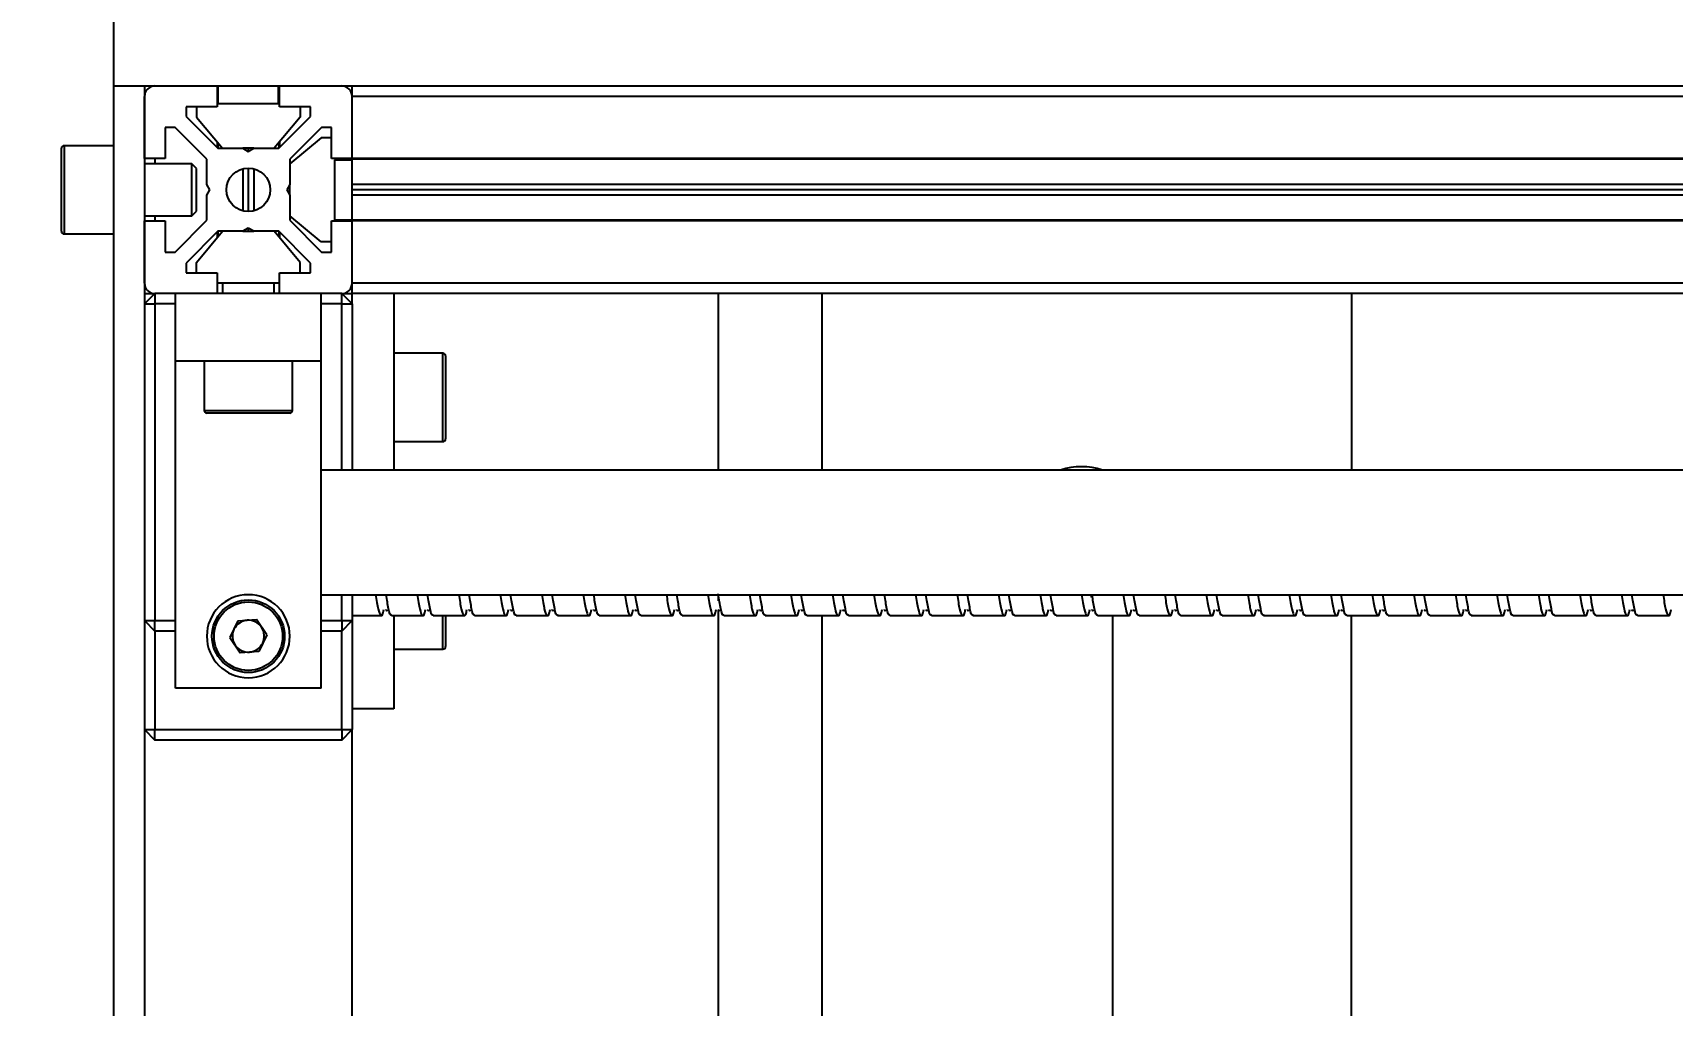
# Model space of a CAD drawing. Header units: millimetres. Extents: x -190 to 12889, y -227 to 3957.
# Drawn here: x 10911.4 to 11069.3, y 645.6 to 739.2 of the extents above; entities that cross this region are included whole.
import ezdxf

# ---------------------------------------------------------------- set-up
doc = ezdxf.new("R2010")
doc.units = ezdxf.units.MM
doc.header["$LTSCALE"] = 0.7
doc.header["$PDMODE"] = 35
doc.header["$PDSIZE"] = -4
doc.layers.get('0').update_dxf_attribs({"color": 255})
doc.layers.add('DIM', color=94, linetype='Continuous', lineweight=25)
doc.styles.add('TCVN-7284', font='tcvn+7284-2003r.ttf')
doc.dimstyles.new('TCVN_ISO-25_RadiusDia', dxfattribs={"dimtxt": 2.5, "dimasz": 2.5, "dimexe": 2, "dimexo": 0, "dimgap": 1, "dimtad": 1, "dimtoh": 1, "dimtxsty": 'TCVN-7284', "dimblk": 'Arrow', "dimcen": 0, "dimclrd": 256, "dimclre": 256, "dimclrt": 256, "dimadec": 0, "dimazin": 0, "dimtfac": 1, "dimtofl": 0, "dimtmove": 1, "dimatfit": 0, "dimldrblk": 'Arrow', "dimfxl": 1, "dimlwd": -1, "dimlwe": -1, "dimarcsym": 0})

# ---------------------------------------------------------------- blocks, each defined once
blk = doc.blocks.new('Arrow')
at = {"layer": 'DIM'}
blk.add_solid([(-1, 0.268), (-1, -0.268), (0, 0)], dxfattribs=at)
blk = doc.blocks.new('*D941')
at = {"layer": 'Defpoints', "color": 0, "ltscale": 0.2, "transparency": 16777216}
for p in [(10924.13, 934.11), (10866.51, 421.27), (10922.63, 421.11)]:
    blk.add_point(p, dxfattribs=at)
at = {"layer": 'DIM', "ltscale": 0.2, "transparency": 16777216}
for p, q in [((10924.13, 934.11), (10860.01, 934.3)), ((10867.98, 924.27), (10866.54, 431.27)), ((10922.63, 421.11), (10858.51, 421.3))]:
    blk.add_line(p, q, dxfattribs=at)
at = {"layer": 'DIM', "ltscale": 0.2, "transparency": 16777216, "xscale": 10.00000000000109, "yscale": 10.00000000000109, "zscale": 10.00000000000109}
for p, rotation in [((10868.01, 934.27), 89.83246895845704), ((10866.51, 421.27), 269.8324689584571)]:
    blk.add_blockref('Arrow', p, dxfattribs=dict(at, rotation=rotation))
at = {"layer": 'DIM', "ltscale": 0.2, "transparency": 16777216, "insert": (10858.26, 677.8), "char_height": 10, "attachment_point": 5, "rotation": 89.8325, "style": 'TCVN-7284'}
blk.add_mtext('513', dxfattribs=at)

msp = doc.modelspace()

# ---------------------------------------------------------------- linework, layer by layer
at = {"color": 7, "linetype": 'Continuous', "lineweight": 25}
for p, q in [((10919.1283, 929.1098), (10919.1283, 734.1098)), ((10919.1283, 734.1098), (11365.1283, 734.1098)), ((10919.1283, 734.1098), (10919.1283, 634.1098)), ((10922.1283, 734.1098), (10922.1283, 634.1098)), ((10922.1283, 727.1098), (10922.1283, 733.1098)), ((10929.1283, 734.1098), (10929.1283, 732.1098)), ((10929.1283, 733.1098), (10929.2283, 733.1098)), ((10929.1889, 734.1098), (10929.1889, 733.1098)), ((10929.2283, 732.4098), (10929.2283, 734.1098)), ((10935.0283, 732.4098), (10935.0283, 734.1098)), ((10935.0283, 733.1098), (10935.1283, 733.1098)), ((10935.0676, 734.1098), (10935.0676, 733.1098)), ((10935.1283, 732.1098), (10935.1283, 734.1098)), ((10942.1283, 733.1098), (10942.1283, 734.1098)), ((11342.1283, 733.1098), (10942.1283, 733.1098)), ((10942.1283, 727.1098), (10942.1283, 733.1098)), ((10926.1283, 732.1098), (10926.1283, 731.1705)), ((10929.1283, 732.1098), (10926.1283, 732.1098)), ((10926.1283, 731.1705), (10929.1889, 728.1098)), ((10927.1283, 732.1098), (10927.1283, 731.1098)), ((10929.2283, 732.4098), (10935.0283, 732.4098)), ((10935.0676, 728.1098), (10938.1283, 731.1705)), ((10938.1283, 732.1098), (10935.1283, 732.1098)), ((10937.1283, 732.1098), (10937.1283, 731.1098)), ((10938.1283, 731.1705), (10938.1283, 732.1098)), ((10925.0676, 730.1098), (10924.1283, 730.1098)), ((10924.1283, 730.1098), (10924.1283, 727.1098)), ((10928.1283, 727.0492), (10925.0676, 730.1098)), ((10927.1283, 731.1098), (10929.6283, 728.1098)), ((10937.1283, 731.1098), (10934.6283, 728.1098)), ((10939.1889, 730.1098), (10936.1283, 727.0492)), ((10940.1283, 730.1098), (10939.1889, 730.1098)), ((10940.1283, 727.1098), (10940.1283, 730.1098)), ((10914.1283, 720.1098), (10914.1283, 728.1098)), ((10919.1283, 728.3598), (10914.3783, 728.3598)), ((10929.1283, 728.7098), (10929.1283, 728.1705)), ((10929.1889, 728.637), (10929.1889, 728.1098)), ((10929.1889, 728.1098), (10931.6086, 728.1098)), ((10932.6479, 728.1098), (10931.6086, 728.1098)), ((10931.6086, 728.1098), (10932.1283, 727.8098)), ((10932.1283, 728.1098), (10932.1283, 727.8098)), ((10932.1283, 727.8098), (10932.6479, 728.1098)), ((10932.6479, 728.1098), (10935.0676, 728.1098)), ((10935.0676, 728.637), (10935.0676, 728.1098)), ((10935.1283, 728.7098), (10935.1283, 728.1705)), ((10939.1283, 729.1098), (10936.1283, 726.6098)), ((10940.1283, 729.1098), (10939.1283, 729.1098)), ((10924.1283, 727.1098), (10922.1283, 727.1098)), ((10926.6833, 726.6098), (10922.1283, 726.6098)), ((10927.1283, 726.1648), (10926.6833, 726.6098)), ((10926.6833, 721.6098), (10926.6833, 726.6098)), ((10928.1283, 724.6294), (10928.1283, 727.0492)), ((10936.1283, 727.0492), (10936.1283, 724.6294)), ((10942.1283, 727.1098), (10940.1283, 727.1098)), ((10940.4283, 727.0098), (10940.4283, 721.2098)), ((10940.4283, 727.0098), (10942.1283, 727.0098)), ((10941.1283, 727.1098), (10941.1283, 727.0098)), ((11342.1283, 727.1098), (10942.1283, 727.1098)), ((10942.1283, 727.0492), (10942.1283, 727.1098)), ((11342.1283, 727.0492), (10942.1283, 727.0492)), ((10942.1283, 724.6294), (10942.1283, 727.0492)), ((10927.1283, 722.0548), (10927.1283, 726.1648)), ((10931.6086, 726.1445), (10931.6086, 722.0751)), ((10932.1283, 726.2098), (10932.1283, 722.0098)), ((10932.6479, 726.1445), (10932.6479, 722.0751)), ((10928.4283, 724.1098), (10928.1283, 724.6294)), ((10928.1283, 723.5902), (10928.4283, 724.1098)), ((10928.1283, 721.1705), (10928.1283, 723.5902)), ((10936.1283, 724.6294), (10935.8283, 724.1098)), ((10935.8283, 724.1098), (10936.1283, 723.5902)), ((10936.1283, 723.5902), (10936.1283, 724.6294)), ((10936.1283, 723.5902), (10936.1283, 721.1705)), ((11342.1283, 724.6294), (10942.1283, 724.6294)), ((10942.1283, 724.1098), (10942.1283, 724.6294)), ((11342.1283, 724.1098), (10942.1283, 724.1098)), ((10942.1283, 723.5902), (10942.1283, 724.1098)), ((11342.1283, 723.5902), (10942.1283, 723.5902)), ((10942.1283, 721.1705), (10942.1283, 723.5902)), ((10926.6833, 721.6098), (10927.1283, 722.0548)), ((10922.1283, 721.6098), (10926.6833, 721.6098)), ((10922.1283, 715.1098), (10922.1283, 721.1098)), ((10922.1283, 721.1098), (10924.1283, 721.1098)), ((10924.1283, 721.1098), (10924.1283, 718.1098)), ((10925.0676, 718.1098), (10928.1283, 721.1705)), ((10929.1889, 720.1098), (10926.1283, 717.0492)), ((10927.1283, 717.1098), (10929.6283, 720.1098)), ((10929.1889, 720.1098), (10929.1889, 719.5826)), ((10931.6086, 720.1098), (10929.1889, 720.1098)), ((10932.1283, 720.4098), (10931.6086, 720.1098)), ((10931.6086, 720.1098), (10932.6479, 720.1098)), ((10932.1283, 720.4098), (10932.1283, 720.1098)), ((10932.6479, 720.1098), (10932.1283, 720.4098)), ((10935.0676, 720.1098), (10932.6479, 720.1098)), ((10937.1283, 717.1098), (10934.6283, 720.1098)), ((10935.0676, 720.1098), (10935.0676, 719.5826)), ((10938.1283, 717.0492), (10935.0676, 720.1098)), ((10939.1283, 719.1098), (10936.1283, 721.6098)), ((10936.1283, 721.1705), (10939.1889, 718.1098)), ((10940.1283, 718.1098), (10940.1283, 721.1098)), ((10940.1283, 721.1098), (10942.1283, 721.1098)), ((10940.4283, 721.2098), (10942.1283, 721.2098)), ((10941.1283, 721.2098), (10941.1283, 721.1098)), ((11342.1283, 721.1705), (10942.1283, 721.1705)), ((10942.1283, 721.1098), (10942.1283, 721.1705)), ((11342.1283, 721.1098), (10942.1283, 721.1098)), ((10942.1283, 715.1098), (10942.1283, 721.1098)), ((10914.3783, 719.8598), (10919.1283, 719.8598)), ((10929.1283, 720.0492), (10929.1283, 719.5098)), ((10935.1283, 720.0492), (10935.1283, 719.5098)), ((10940.1283, 719.1098), (10939.1283, 719.1098)), ((10924.1283, 718.1098), (10925.0676, 718.1098)), ((10926.1283, 717.0492), (10926.1283, 716.1098)), ((10927.1283, 716.1098), (10927.1283, 717.1098)), ((10937.1283, 716.1098), (10937.1283, 717.1098)), ((10938.1283, 716.1098), (10938.1283, 717.0492)), ((10939.1889, 718.1098), (10940.1283, 718.1098)), ((10926.1283, 716.1098), (10929.1283, 716.1098)), ((10929.1283, 716.1098), (10929.1283, 714.1098)), ((10935.1283, 714.1098), (10935.1283, 716.1098)), ((10935.1283, 716.1098), (10938.1283, 716.1098)), ((10922.1283, 714.1098), (10923.1283, 714.1098)), ((10923.1283, 714.1098), (10922.1283, 713.1098)), ((10929.1283, 714.1098), (10923.1283, 714.1098)), ((10923.1283, 714.1098), (10923.1283, 713.1098)), ((10925.1283, 707.6098), (10925.1283, 714.1098)), ((10935.1283, 715.1098), (10929.1283, 715.1098)), ((10935.1283, 714.1098), (10929.1283, 714.1098)), ((10929.6283, 715.1098), (10929.6283, 714.1098)), ((10934.6283, 714.1098), (10934.6283, 715.1098)), ((10941.1283, 714.1098), (10935.1283, 714.1098)), ((10939.1283, 707.6098), (10939.1283, 714.1098)), ((10941.1283, 714.1098), (10942.1283, 714.1098)), ((10941.1283, 713.1098), (10941.1283, 714.1098)), ((10942.1283, 713.1098), (10941.1283, 714.1098)), ((11342.1283, 715.1098), (10942.1283, 715.1098)), ((10942.1283, 714.1098), (10942.1283, 715.1098)), ((10942.1283, 713.1098), (10942.1283, 714.1098)), ((11342.1283, 714.1098), (10942.1283, 714.1098)), ((10946.1283, 714.1098), (10946.1283, 697.1098)), ((10977.3783, 714.1098), (10977.3783, 697.1098)), ((10987.3783, 714.1098), (10987.3783, 697.1098)), ((11038.3783, 714.1098), (11038.3783, 697.1098)), ((10922.1283, 713.1098), (10923.1283, 713.1098)), ((10923.1283, 713.1098), (10923.1283, 682.6098)), ((10925.1283, 713.1098), (10923.1283, 713.1098)), ((10941.1283, 713.1098), (10939.1283, 713.1098)), ((10941.1283, 697.1098), (10941.1283, 713.1098)), ((10941.1283, 713.1098), (10942.1283, 713.1098)), ((10942.1283, 713.1098), (10942.1283, 697.1098)), ((10939.1283, 707.6098), (10925.1283, 707.6098)), ((10925.1283, 676.1098), (10925.1283, 707.6098)), ((10927.8783, 707.6098), (10927.8783, 702.8598)), ((10936.3783, 702.8598), (10936.3783, 707.6098)), ((10939.1283, 676.1098), (10939.1283, 707.6098)), ((10950.8783, 708.3598), (10946.1283, 708.3598)), ((10951.1283, 708.1098), (10951.1283, 702.5824)), ((10932.4867, 702.6098), (10928.1283, 702.6098)), ((10936.1283, 702.6098), (10932.4867, 702.6098)), ((10951.1283, 702.5824), (10951.1283, 700.1098)), ((10946.1283, 699.8598), (10950.8783, 699.8598)), ((11091.7095, 697.1098), (10939.1283, 697.1098)), ((10939.1283, 685.1098), (11091.7095, 685.1098)), ((10941.1283, 682.6098), (10941.1283, 685.1098)), ((10942.1283, 685.1098), (10942.1283, 682.6098)), ((10977.3783, 685.1098), (10977.3783, 684.5292)), ((10922.1283, 682.6098), (10923.1283, 682.6098)), ((10922.1283, 682.6098), (10923.1283, 681.6098)), ((10923.1283, 682.6098), (10925.1283, 682.6098)), ((10923.1283, 681.6098), (10923.1283, 682.6098)), ((10931.1321, 682.5765), (10930.3599, 680.9804)), ((10931.1321, 682.5765), (10932.9004, 682.7059)), ((10933.8966, 681.2392), (10932.9004, 682.7059)), ((10939.1283, 682.6098), (10941.1283, 682.6098)), ((10941.1283, 682.6098), (10942.1283, 682.6098)), ((10941.1283, 681.6098), (10942.1283, 682.6098)), ((10941.1283, 682.6098), (10941.1283, 681.6098)), ((10942.1283, 683.1098), (10944.9239, 683.1098)), ((10942.1283, 682.6098), (10942.1283, 672.1098)), ((10945.9239, 683.1098), (10948.9239, 683.1098)), ((10946.1283, 683.1098), (10946.1283, 674.1098)), ((10949.9239, 683.1098), (10952.9239, 683.1098)), ((10951.1283, 683.1098), (10951.1283, 680.1098)), ((10953.9239, 683.1098), (10956.9239, 683.1098)), ((10957.9239, 683.1098), (10960.9239, 683.1098)), ((10961.9239, 683.1098), (10964.9239, 683.1098)), ((10965.9239, 683.1098), (10968.9239, 683.1098)), ((10969.9239, 683.1098), (10972.9239, 683.1098)), ((10973.9239, 683.1098), (10976.9239, 683.1098)), ((10977.3783, 683.6633), (10977.3783, 630.9605)), ((10977.9239, 683.1098), (10980.9239, 683.1098)), ((10981.9239, 683.1098), (10984.9239, 683.1098)), ((10985.9239, 683.1098), (10988.9239, 683.1098)), ((10987.3783, 683.1098), (10987.3783, 628.9811)), ((10989.9239, 683.1098), (10992.9239, 683.1098)), ((10993.9239, 683.1098), (10996.9239, 683.1098)), ((10997.9239, 683.1098), (11000.9239, 683.1098)), ((11001.9239, 683.1098), (11004.9239, 683.1098)), ((11005.9239, 683.1098), (11008.9239, 683.1098)), ((11009.9239, 683.1098), (11012.9239, 683.1098)), ((11013.9239, 683.1098), (11016.9239, 683.1098)), ((11015.3783, 683.1098), (11015.3783, 629.7497)), ((11017.9239, 683.1098), (11020.9239, 683.1098)), ((11021.9239, 683.1098), (11024.9239, 683.1098)), ((11025.9239, 683.1098), (11028.9239, 683.1098)), ((11029.9239, 683.1098), (11032.9239, 683.1098)), ((11033.9239, 683.1098), (11036.9239, 683.1098)), ((11037.9239, 683.1098), (11040.9239, 683.1098)), ((11038.3783, 563.9308), (11038.3783, 683.1098)), ((11041.9239, 683.1098), (11044.9239, 683.1098)), ((11045.9239, 683.1098), (11048.9239, 683.1098)), ((11049.9239, 683.1098), (11052.9239, 683.1098)), ((11053.9239, 683.1098), (11056.9239, 683.1098)), ((11057.9239, 683.1098), (11060.9239, 683.1098)), ((11061.9239, 683.1098), (11064.9239, 683.1098)), ((11065.9239, 683.1098), (11068.9239, 683.1098)), ((10925.1283, 681.6098), (10923.1283, 681.6098)), ((10923.1283, 681.6098), (10923.1283, 672.1098)), ((10930.3599, 680.9804), (10931.3561, 679.5137)), ((10933.8966, 681.2392), (10933.1245, 679.6431)), ((10941.1283, 681.6098), (10939.1283, 681.6098)), ((10941.1283, 672.1098), (10941.1283, 681.6098)), ((10933.1245, 679.6431), (10931.3561, 679.5137)), ((10946.1283, 679.8598), (10950.8783, 679.8598)), ((10939.1283, 676.1098), (10925.1283, 676.1098)), ((10946.1283, 674.1098), (10942.1283, 674.1098)), ((10922.1283, 672.1098), (10923.1283, 672.1098)), ((10922.1283, 672.1098), (10923.1283, 671.1098)), ((10923.1283, 672.1098), (10941.1283, 672.1098)), ((10923.1283, 671.1098), (10923.1283, 672.1098)), ((10941.1283, 672.1098), (10942.1283, 672.1098)), ((10941.1283, 672.1098), (10941.1283, 671.1098)), ((10941.1283, 671.1098), (10942.1283, 672.1098)), ((10942.1283, 624.1098), (10942.1283, 672.1098)), ((10941.1283, 671.1098), (10923.1283, 671.1098))]:
    msp.add_line(p, q, dxfattribs=at)
at = {"color": 8, "linetype": 'Continuous', "lineweight": 25}
for p, q in [((10914.3783, 728.3598), (10914.3783, 719.8598)), ((10923.1283, 727.1098), (10923.1283, 726.6098)), ((10923.1283, 721.6098), (10923.1283, 721.1098)), ((10950.8783, 702.487), (10950.8783, 708.3598)), ((10927.8783, 702.8598), (10932.5091, 702.8598)), ((10932.5091, 702.8598), (10936.3783, 702.8598)), ((10950.8783, 699.8598), (10950.8783, 702.487)), ((11013.2773, 684.8974), (11013.4288, 684.9219)), ((10950.8783, 682.487), (10950.8783, 683.1098)), ((10950.8783, 679.8598), (10950.8783, 682.487))]:
    msp.add_line(p, q, dxfattribs=at)
at = {"color": 7, "linetype": 'Continuous', "lineweight": 25}
for centre, radius in [((10932.1283, 724.1098), 2.1), ((10932.1283, 681.1098), 3.5), ((10932.1283, 681.1098), 3.3)]:
    msp.add_circle(centre, radius, dxfattribs=at)
for centre, radius, start, end in [((10923.1283, 733.1098), 1, 90, 180), ((10941.1283, 733.1098), 1, 0, 90), ((10914.3783, 728.1098), 0.25, 90, 180), ((10914.3783, 720.1098), 0.25, 180, 270), ((10923.1283, 715.1098), 1, 180, 270), ((10941.1283, 715.1098), 1, 270, 360), ((10950.8783, 708.1098), 0.25, 0, 90), ((10928.1283, 702.8598), 0.25, 180, 270), ((10936.1283, 702.8598), 0.25, 270, 0), ((10950.8783, 700.1098), 0.25, 270, 0), ((11012.3783, 690.9308), 6.5, 71.918736, 108.081264), ((10932.1283, 681.1098), 4, 0, 180), ((10932.1283, 681.1098), 1.5355, 94.184135, 154.184135), ((10932.1283, 681.1098), 1.5355, 34.184135, 94.184135), ((10932.1283, 681.1098), 4, 180, 0), ((10932.1283, 681.1098), 1.5355, 154.184135, 214.184135), ((10932.1283, 681.1098), 1.5355, 334.184135, 34.184135), ((10932.1283, 681.1098), 1.5355, 214.184135, 274.184135), ((10932.1283, 681.1098), 1.5355, 274.184135, 334.184135), ((10950.8783, 680.1098), 0.25, 270, 0)]:
    msp.add_arc(centre, radius, start, end, dxfattribs=at)
for points, knots in [([(10944.3935, 685.1098), (10944.4767, 684.6024), (10944.6467, 683.5665), (10944.867, 683.0252), (10945.063, 683.0718), (10945.1688, 683.5802), (10945.1891, 683.6773)], [0, 0, 0, 0, 0.29661288, 0.60559293, 0.92468483, 1, 1, 1, 1]), ([(10945.9239, 683.1866), (10945.906, 683.163), (10945.8043, 683.0288), (10945.6476, 683.6179), (10945.477, 684.6193), (10945.3935, 685.1098)], [0, 0, 0, 0, 0.09810158, 0.55825988, 1, 1, 1, 1]), ([(10948.3935, 685.1098), (10948.4767, 684.6024), (10948.6467, 683.5665), (10948.867, 683.0252), (10949.063, 683.0718), (10949.1688, 683.5802), (10949.1891, 683.6773)], [0, 0, 0, 0, 0.29661288, 0.60559293, 0.92468483, 1, 1, 1, 1]), ([(10949.9239, 683.1866), (10949.906, 683.163), (10949.8043, 683.0288), (10949.6476, 683.6179), (10949.477, 684.6193), (10949.3935, 685.1098)], [0, 0, 0, 0, 0.09810158, 0.55825988, 1, 1, 1, 1]), ([(10952.3935, 685.1098), (10952.4767, 684.6024), (10952.6467, 683.5665), (10952.867, 683.0252), (10953.063, 683.0718), (10953.1688, 683.5802), (10953.1891, 683.6773)], [0, 0, 0, 0, 0.296612882, 0.60559293, 0.924684828, 1, 1, 1, 1]), ([(10953.9239, 683.1866), (10953.906, 683.163), (10953.8043, 683.0288), (10953.6476, 683.6179), (10953.477, 684.6193), (10953.3935, 685.1098)], [0, 0, 0, 0, 0.09810158, 0.55825988, 1, 1, 1, 1]), ([(10956.3935, 685.1098), (10956.4767, 684.6024), (10956.6467, 683.5665), (10956.867, 683.0252), (10957.063, 683.0718), (10957.1688, 683.5802), (10957.1891, 683.6773)], [0, 0, 0, 0, 0.29661288, 0.60559293, 0.92468483, 1, 1, 1, 1]), ([(10957.9239, 683.1866), (10957.906, 683.163), (10957.8043, 683.0288), (10957.6476, 683.6179), (10957.477, 684.6193), (10957.3935, 685.1098)], [0, 0, 0, 0, 0.09810158, 0.55825988, 1, 1, 1, 1]), ([(10960.3935, 685.1098), (10960.4767, 684.6024), (10960.6467, 683.5665), (10960.867, 683.0252), (10961.063, 683.0718), (10961.1688, 683.5802), (10961.1891, 683.6773)], [0, 0, 0, 0, 0.296612882, 0.60559293, 0.924684828, 1, 1, 1, 1]), ([(10961.9239, 683.1866), (10961.906, 683.163), (10961.8043, 683.0288), (10961.6476, 683.6179), (10961.477, 684.6193), (10961.3935, 685.1098)], [0, 0, 0, 0, 0.09810158, 0.55825988, 1, 1, 1, 1]), ([(10964.3935, 685.1098), (10964.4767, 684.6024), (10964.6467, 683.5665), (10964.867, 683.0252), (10965.063, 683.0718), (10965.1688, 683.5802), (10965.1891, 683.6773)], [0, 0, 0, 0, 0.29661288, 0.60559293, 0.92468483, 1, 1, 1, 1]), ([(10965.9239, 683.1866), (10965.906, 683.163), (10965.8043, 683.0288), (10965.6476, 683.6179), (10965.477, 684.6193), (10965.3935, 685.1098)], [0, 0, 0, 0, 0.09810158, 0.55825988, 1, 1, 1, 1]), ([(10968.3935, 685.1098), (10968.4767, 684.6024), (10968.6467, 683.5665), (10968.867, 683.0252), (10969.063, 683.0718), (10969.1688, 683.5802), (10969.1891, 683.6773)], [0, 0, 0, 0, 0.29661288, 0.60559293, 0.92468483, 1, 1, 1, 1]), ([(10969.9239, 683.1866), (10969.906, 683.163), (10969.8043, 683.0288), (10969.6476, 683.6179), (10969.477, 684.6193), (10969.3935, 685.1098)], [0, 0, 0, 0, 0.09810158, 0.55825988, 1, 1, 1, 1]), ([(10972.3935, 685.1098), (10972.4767, 684.6024), (10972.6467, 683.5665), (10972.867, 683.0252), (10973.063, 683.0718), (10973.1688, 683.5802), (10973.1891, 683.6773)], [0, 0, 0, 0, 0.29661288, 0.60559293, 0.92468483, 1, 1, 1, 1]), ([(10973.9239, 683.1866), (10973.906, 683.163), (10973.8043, 683.0288), (10973.6476, 683.6179), (10973.477, 684.6193), (10973.3935, 685.1098)], [0, 0, 0, 0, 0.09810158, 0.55825988, 1, 1, 1, 1]), ([(10976.3935, 685.1098), (10976.4767, 684.6024), (10976.6467, 683.5665), (10976.867, 683.0252), (10977.063, 683.0718), (10977.1688, 683.5802), (10977.1891, 683.6773)], [0, 0, 0, 0, 0.29661288, 0.60559293, 0.92468483, 1, 1, 1, 1]), ([(10977.9239, 683.1866), (10977.906, 683.163), (10977.8043, 683.0286), (10977.643, 683.6382), (10977.4671, 684.6725), (10977.3783, 685.1947)], [0, 0, 0, 0, 0.09546794, 0.54327283, 1, 1, 1, 1]), ([(10980.3935, 685.1098), (10980.4767, 684.6024), (10980.6467, 683.5665), (10980.867, 683.0252), (10981.063, 683.0718), (10981.1688, 683.5802), (10981.1891, 683.6773)], [0, 0, 0, 0, 0.29661288, 0.60559293, 0.92468483, 1, 1, 1, 1]), ([(10981.9239, 683.1866), (10981.906, 683.163), (10981.8043, 683.0288), (10981.6476, 683.6179), (10981.477, 684.6193), (10981.3935, 685.1098)], [0, 0, 0, 0, 0.09810158, 0.55825988, 1, 1, 1, 1]), ([(10984.3935, 685.1098), (10984.4767, 684.6024), (10984.6467, 683.5665), (10984.867, 683.0252), (10985.063, 683.0718), (10985.1688, 683.5802), (10985.1891, 683.6773)], [0, 0, 0, 0, 0.29661288, 0.60559293, 0.92468483, 1, 1, 1, 1]), ([(10985.9239, 683.1866), (10985.906, 683.163), (10985.8043, 683.0288), (10985.6476, 683.6179), (10985.477, 684.6193), (10985.3935, 685.1098)], [0, 0, 0, 0, 0.09810158, 0.55825988, 1, 1, 1, 1]), ([(10988.3935, 685.1098), (10988.4767, 684.6024), (10988.6467, 683.5665), (10988.867, 683.0252), (10989.063, 683.0718), (10989.1688, 683.5802), (10989.1891, 683.6773)], [0, 0, 0, 0, 0.29661288, 0.60559293, 0.92468483, 1, 1, 1, 1]), ([(10989.9239, 683.1866), (10989.906, 683.163), (10989.8043, 683.0288), (10989.6476, 683.6179), (10989.477, 684.6193), (10989.3935, 685.1098)], [0, 0, 0, 0, 0.098101577, 0.558259885, 1, 1, 1, 1]), ([(10992.3935, 685.1098), (10992.4767, 684.6024), (10992.6467, 683.5665), (10992.867, 683.0252), (10993.063, 683.0718), (10993.1688, 683.5802), (10993.1891, 683.6773)], [0, 0, 0, 0, 0.29661288, 0.60559293, 0.92468483, 1, 1, 1, 1]), ([(10993.9239, 683.1866), (10993.906, 683.163), (10993.8043, 683.0288), (10993.6476, 683.6179), (10993.477, 684.6193), (10993.3935, 685.1098)], [0, 0, 0, 0, 0.09810158, 0.55825988, 1, 1, 1, 1]), ([(10996.3935, 685.1098), (10996.4767, 684.6024), (10996.6467, 683.5665), (10996.867, 683.0252), (10997.063, 683.0718), (10997.1688, 683.5802), (10997.1891, 683.6773)], [0, 0, 0, 0, 0.29661288, 0.60559293, 0.92468483, 1, 1, 1, 1]), ([(10997.9239, 683.1866), (10997.906, 683.163), (10997.8043, 683.0288), (10997.6476, 683.6179), (10997.477, 684.6193), (10997.3935, 685.1098)], [0, 0, 0, 0, 0.09810158, 0.55825988, 1, 1, 1, 1]), ([(11000.3935, 685.1098), (11000.4767, 684.6024), (11000.6467, 683.5665), (11000.867, 683.0252), (11001.063, 683.0718), (11001.1688, 683.5802), (11001.1891, 683.6773)], [0, 0, 0, 0, 0.29661288, 0.60559293, 0.92468483, 1, 1, 1, 1]), ([(11001.9239, 683.1866), (11001.906, 683.163), (11001.8043, 683.0288), (11001.6476, 683.6179), (11001.477, 684.6193), (11001.3935, 685.1098)], [0, 0, 0, 0, 0.098101577, 0.558259885, 1, 1, 1, 1]), ([(11004.3935, 685.1098), (11004.4767, 684.6024), (11004.6467, 683.5665), (11004.867, 683.0252), (11005.063, 683.0718), (11005.1688, 683.5802), (11005.1891, 683.6773)], [0, 0, 0, 0, 0.29661288, 0.60559293, 0.92468483, 1, 1, 1, 1]), ([(11005.9239, 683.1866), (11005.906, 683.163), (11005.8043, 683.0288), (11005.6476, 683.6179), (11005.477, 684.6193), (11005.3935, 685.1098)], [0, 0, 0, 0, 0.098101577, 0.558259885, 1, 1, 1, 1]), ([(11008.3935, 685.1098), (11008.4767, 684.6024), (11008.6467, 683.5665), (11008.867, 683.0252), (11009.063, 683.0718), (11009.1688, 683.5802), (11009.1891, 683.6773)], [0, 0, 0, 0, 0.29661288, 0.60559293, 0.92468483, 1, 1, 1, 1]), ([(11009.9239, 683.1866), (11009.906, 683.163), (11009.8043, 683.0288), (11009.6476, 683.6179), (11009.477, 684.6193), (11009.3935, 685.1098)], [0, 0, 0, 0, 0.09810158, 0.55825988, 1, 1, 1, 1]), ([(11012.3935, 685.1098), (11012.4767, 684.6024), (11012.6467, 683.5665), (11012.867, 683.0252), (11013.063, 683.0718), (11013.1688, 683.5802), (11013.1891, 683.6773)], [0, 0, 0, 0, 0.29661288, 0.60559293, 0.92468483, 1, 1, 1, 1]), ([(11013.9239, 683.1866), (11013.906, 683.163), (11013.8043, 683.0288), (11013.6476, 683.6179), (11013.477, 684.6193), (11013.3935, 685.1098)], [0, 0, 0, 0, 0.09810158, 0.55825988, 1, 1, 1, 1]), ([(11016.3935, 685.1098), (11016.4767, 684.6024), (11016.6467, 683.5665), (11016.867, 683.0252), (11017.063, 683.0718), (11017.1688, 683.5802), (11017.1891, 683.6773)], [0, 0, 0, 0, 0.29661288, 0.60559293, 0.92468483, 1, 1, 1, 1]), ([(11017.9239, 683.1866), (11017.906, 683.163), (11017.8043, 683.0288), (11017.6476, 683.6179), (11017.477, 684.6193), (11017.3935, 685.1098)], [0, 0, 0, 0, 0.09810158, 0.55825988, 1, 1, 1, 1]), ([(11020.3935, 685.1098), (11020.4767, 684.6024), (11020.6467, 683.5665), (11020.867, 683.0252), (11021.063, 683.0718), (11021.1688, 683.5802), (11021.1891, 683.6773)], [0, 0, 0, 0, 0.29661288, 0.60559293, 0.92468483, 1, 1, 1, 1]), ([(11021.9239, 683.1866), (11021.906, 683.163), (11021.8043, 683.0288), (11021.6476, 683.6179), (11021.477, 684.6193), (11021.3935, 685.1098)], [0, 0, 0, 0, 0.09810158, 0.55825988, 1, 1, 1, 1]), ([(11024.3935, 685.1098), (11024.4767, 684.6024), (11024.6467, 683.5665), (11024.867, 683.0252), (11025.063, 683.0718), (11025.1688, 683.5802), (11025.1891, 683.6773)], [0, 0, 0, 0, 0.29661288, 0.60559293, 0.92468483, 1, 1, 1, 1]), ([(11025.9239, 683.1866), (11025.906, 683.163), (11025.8043, 683.0288), (11025.6476, 683.6179), (11025.477, 684.6193), (11025.3935, 685.1098)], [0, 0, 0, 0, 0.09810158, 0.55825988, 1, 1, 1, 1]), ([(11028.3935, 685.1098), (11028.4767, 684.6024), (11028.6467, 683.5665), (11028.867, 683.0252), (11029.063, 683.0718), (11029.1688, 683.5802), (11029.1891, 683.6773)], [0, 0, 0, 0, 0.29661288, 0.60559293, 0.92468483, 1, 1, 1, 1]), ([(11029.9239, 683.1866), (11029.906, 683.163), (11029.8043, 683.0288), (11029.6476, 683.6179), (11029.477, 684.6193), (11029.3935, 685.1098)], [0, 0, 0, 0, 0.09810158, 0.55825988, 1, 1, 1, 1]), ([(11032.3935, 685.1098), (11032.4767, 684.6024), (11032.6467, 683.5665), (11032.867, 683.0252), (11033.063, 683.0718), (11033.1688, 683.5802), (11033.1891, 683.6773)], [0, 0, 0, 0, 0.29661288, 0.60559293, 0.92468483, 1, 1, 1, 1]), ([(11033.9239, 683.1866), (11033.906, 683.163), (11033.8043, 683.0288), (11033.6476, 683.6179), (11033.477, 684.6193), (11033.3935, 685.1098)], [0, 0, 0, 0, 0.098101577, 0.558259885, 1, 1, 1, 1]), ([(11036.3935, 685.1098), (11036.4767, 684.6024), (11036.6467, 683.5665), (11036.867, 683.0252), (11037.063, 683.0718), (11037.1688, 683.5802), (11037.1891, 683.6773)], [0, 0, 0, 0, 0.29661288, 0.60559293, 0.92468483, 1, 1, 1, 1]), ([(11037.9239, 683.1866), (11037.906, 683.163), (11037.8043, 683.0288), (11037.6476, 683.6179), (11037.477, 684.6193), (11037.3935, 685.1098)], [0, 0, 0, 0, 0.09810158, 0.55825988, 1, 1, 1, 1]), ([(11040.3935, 685.1098), (11040.4767, 684.6024), (11040.6467, 683.5665), (11040.867, 683.0252), (11041.063, 683.0718), (11041.1688, 683.5802), (11041.1891, 683.6773)], [0, 0, 0, 0, 0.29661288, 0.60559293, 0.92468483, 1, 1, 1, 1]), ([(11041.9239, 683.1866), (11041.906, 683.163), (11041.8043, 683.0288), (11041.6476, 683.6179), (11041.477, 684.6193), (11041.3935, 685.1098)], [0, 0, 0, 0, 0.09810158, 0.55825988, 1, 1, 1, 1]), ([(11044.3935, 685.1098), (11044.4767, 684.6024), (11044.6467, 683.5665), (11044.867, 683.0252), (11045.063, 683.0718), (11045.1688, 683.5802), (11045.1891, 683.6773)], [0, 0, 0, 0, 0.29661288, 0.60559293, 0.92468483, 1, 1, 1, 1]), ([(11045.9239, 683.1866), (11045.906, 683.163), (11045.8043, 683.0288), (11045.6476, 683.6179), (11045.477, 684.6193), (11045.3935, 685.1098)], [0, 0, 0, 0, 0.09810158, 0.55825988, 1, 1, 1, 1]), ([(11048.3935, 685.1098), (11048.4767, 684.6024), (11048.6467, 683.5665), (11048.867, 683.0252), (11049.063, 683.0718), (11049.1688, 683.5802), (11049.1891, 683.6773)], [0, 0, 0, 0, 0.29661288, 0.60559293, 0.92468483, 1, 1, 1, 1]), ([(11049.9239, 683.1866), (11049.906, 683.163), (11049.8043, 683.0288), (11049.6476, 683.6179), (11049.477, 684.6193), (11049.3935, 685.1098)], [0, 0, 0, 0, 0.098101577, 0.558259885, 1, 1, 1, 1]), ([(11052.3935, 685.1098), (11052.4767, 684.6024), (11052.6467, 683.5665), (11052.867, 683.0252), (11053.063, 683.0718), (11053.1688, 683.5802), (11053.1891, 683.6773)], [0, 0, 0, 0, 0.29661288, 0.60559293, 0.92468483, 1, 1, 1, 1]), ([(11053.9239, 683.1866), (11053.906, 683.163), (11053.8043, 683.0288), (11053.6476, 683.6179), (11053.477, 684.6193), (11053.3935, 685.1098)], [0, 0, 0, 0, 0.098101577, 0.558259885, 1, 1, 1, 1]), ([(11056.3935, 685.1098), (11056.4767, 684.6024), (11056.6467, 683.5665), (11056.867, 683.0252), (11057.063, 683.0718), (11057.1688, 683.5802), (11057.1891, 683.6773)], [0, 0, 0, 0, 0.29661288, 0.60559293, 0.92468483, 1, 1, 1, 1]), ([(11057.9239, 683.1866), (11057.906, 683.163), (11057.8043, 683.0288), (11057.6476, 683.6179), (11057.477, 684.6193), (11057.3935, 685.1098)], [0, 0, 0, 0, 0.09810158, 0.55825988, 1, 1, 1, 1]), ([(11060.3935, 685.1098), (11060.4767, 684.6024), (11060.6467, 683.5665), (11060.867, 683.0252), (11061.063, 683.0718), (11061.1688, 683.5802), (11061.1891, 683.6773)], [0, 0, 0, 0, 0.29661288, 0.60559293, 0.92468483, 1, 1, 1, 1]), ([(11061.9239, 683.1866), (11061.906, 683.163), (11061.8043, 683.0288), (11061.6476, 683.6179), (11061.477, 684.6193), (11061.3935, 685.1098)], [0, 0, 0, 0, 0.09810158, 0.55825988, 1, 1, 1, 1]), ([(11064.3935, 685.1098), (11064.4767, 684.6024), (11064.6467, 683.5665), (11064.867, 683.0252), (11065.063, 683.0718), (11065.1688, 683.5802), (11065.1891, 683.6773)], [0, 0, 0, 0, 0.29661288, 0.60559293, 0.92468483, 1, 1, 1, 1]), ([(11065.9239, 683.1866), (11065.906, 683.163), (11065.8043, 683.0288), (11065.6476, 683.6179), (11065.477, 684.6193), (11065.3935, 685.1098)], [0, 0, 0, 0, 0.09810158, 0.55825988, 1, 1, 1, 1]), ([(11068.3935, 685.1098), (11068.4767, 684.6024), (11068.6467, 683.5665), (11068.867, 683.0252), (11069.063, 683.0718), (11069.1688, 683.5802), (11069.1891, 683.6773)], [0, 0, 0, 0, 0.29661288, 0.60559293, 0.92468483, 1, 1, 1, 1]), ([(10945.3652, 683.6919), (10945.3722, 683.6586), (10945.3898, 683.575), (10945.511, 683.6038), (10945.584, 683.6211)], [0, 0, 0, 0, 0.39861179, 1, 1, 1, 1]), ([(10949.3652, 683.6919), (10949.3722, 683.6586), (10949.3898, 683.575), (10949.511, 683.6038), (10949.584, 683.6211)], [0, 0, 0, 0, 0.398611794, 1, 1, 1, 1]), ([(10953.3652, 683.6919), (10953.3722, 683.6586), (10953.3898, 683.575), (10953.511, 683.6038), (10953.584, 683.6211)], [0, 0, 0, 0, 0.39861179, 1, 1, 1, 1]), ([(10957.3652, 683.6919), (10957.3722, 683.6586), (10957.3898, 683.575), (10957.511, 683.6038), (10957.584, 683.6211)], [0, 0, 0, 0, 0.39861179, 1, 1, 1, 1]), ([(10961.3652, 683.6919), (10961.3722, 683.6586), (10961.3898, 683.575), (10961.511, 683.6038), (10961.584, 683.6211)], [0, 0, 0, 0, 0.39861179, 1, 1, 1, 1]), ([(10965.3652, 683.6919), (10965.3722, 683.6586), (10965.3898, 683.575), (10965.511, 683.6038), (10965.584, 683.6211)], [0, 0, 0, 0, 0.398611794, 1, 1, 1, 1]), ([(10969.3652, 683.6919), (10969.3722, 683.6586), (10969.3898, 683.575), (10969.511, 683.6038), (10969.584, 683.6211)], [0, 0, 0, 0, 0.39861179, 1, 1, 1, 1]), ([(10973.3652, 683.6919), (10973.3722, 683.6586), (10973.3898, 683.575), (10973.511, 683.6038), (10973.584, 683.6211)], [0, 0, 0, 0, 0.39861179, 1, 1, 1, 1]), ([(10977.3652, 683.6919), (10977.3722, 683.6586), (10977.3898, 683.575), (10977.511, 683.6038), (10977.584, 683.6211)], [0, 0, 0, 0, 0.39861179, 1, 1, 1, 1]), ([(10981.3652, 683.6919), (10981.3722, 683.6586), (10981.3898, 683.575), (10981.511, 683.6038), (10981.584, 683.6211)], [0, 0, 0, 0, 0.39861179, 1, 1, 1, 1]), ([(10985.3652, 683.6919), (10985.3722, 683.6586), (10985.3898, 683.575), (10985.511, 683.6038), (10985.584, 683.6211)], [0, 0, 0, 0, 0.39861179, 1, 1, 1, 1]), ([(10989.3652, 683.6919), (10989.3722, 683.6586), (10989.3898, 683.575), (10989.511, 683.6038), (10989.584, 683.6211)], [0, 0, 0, 0, 0.39861179, 1, 1, 1, 1]), ([(10993.3652, 683.6919), (10993.3722, 683.6586), (10993.3898, 683.575), (10993.511, 683.6038), (10993.584, 683.6211)], [0, 0, 0, 0, 0.398611794, 1, 1, 1, 1]), ([(10997.3652, 683.6919), (10997.3722, 683.6586), (10997.3898, 683.575), (10997.511, 683.6038), (10997.584, 683.6211)], [0, 0, 0, 0, 0.39861179, 1, 1, 1, 1]), ([(11001.3652, 683.6919), (11001.3722, 683.6586), (11001.3898, 683.575), (11001.511, 683.6038), (11001.584, 683.6211)], [0, 0, 0, 0, 0.39861179, 1, 1, 1, 1]), ([(11005.3652, 683.6919), (11005.3722, 683.6586), (11005.3898, 683.575), (11005.511, 683.6038), (11005.584, 683.6211)], [0, 0, 0, 0, 0.39861179, 1, 1, 1, 1]), ([(11009.3652, 683.6919), (11009.3722, 683.6586), (11009.3898, 683.575), (11009.511, 683.6038), (11009.584, 683.6211)], [0, 0, 0, 0, 0.398611794, 1, 1, 1, 1]), ([(11013.3652, 683.6919), (11013.3722, 683.6586), (11013.3898, 683.575), (11013.511, 683.6038), (11013.584, 683.6211)], [0, 0, 0, 0, 0.39861179, 1, 1, 1, 1]), ([(11017.3652, 683.6919), (11017.3722, 683.6586), (11017.3898, 683.575), (11017.511, 683.6038), (11017.584, 683.6211)], [0, 0, 0, 0, 0.39861179, 1, 1, 1, 1]), ([(11021.3652, 683.6919), (11021.3722, 683.6586), (11021.3898, 683.575), (11021.511, 683.6038), (11021.584, 683.6211)], [0, 0, 0, 0, 0.39861179, 1, 1, 1, 1]), ([(11025.3652, 683.6919), (11025.3722, 683.6586), (11025.3898, 683.575), (11025.511, 683.6038), (11025.584, 683.6211)], [0, 0, 0, 0, 0.398611794, 1, 1, 1, 1]), ([(11029.3652, 683.6919), (11029.3722, 683.6586), (11029.3898, 683.575), (11029.511, 683.6038), (11029.584, 683.6211)], [0, 0, 0, 0, 0.39861179, 1, 1, 1, 1]), ([(11033.3652, 683.6919), (11033.3722, 683.6586), (11033.3898, 683.575), (11033.511, 683.6038), (11033.584, 683.6211)], [0, 0, 0, 0, 0.39861179, 1, 1, 1, 1]), ([(11037.3652, 683.6919), (11037.3722, 683.6586), (11037.3898, 683.575), (11037.511, 683.6038), (11037.584, 683.6211)], [0, 0, 0, 0, 0.39861179, 1, 1, 1, 1]), ([(11041.3652, 683.6919), (11041.3722, 683.6586), (11041.3898, 683.575), (11041.511, 683.6038), (11041.584, 683.6211)], [0, 0, 0, 0, 0.39861179, 1, 1, 1, 1]), ([(11045.3652, 683.6919), (11045.3722, 683.6586), (11045.3898, 683.575), (11045.511, 683.6038), (11045.584, 683.6211)], [0, 0, 0, 0, 0.39861179, 1, 1, 1, 1]), ([(11049.3652, 683.6919), (11049.3722, 683.6586), (11049.3898, 683.575), (11049.511, 683.6038), (11049.584, 683.6211)], [0, 0, 0, 0, 0.39861179, 1, 1, 1, 1]), ([(11053.3652, 683.6919), (11053.3722, 683.6586), (11053.3898, 683.575), (11053.511, 683.6038), (11053.584, 683.6211)], [0, 0, 0, 0, 0.398611794, 1, 1, 1, 1]), ([(11057.3652, 683.6919), (11057.3722, 683.6586), (11057.3898, 683.575), (11057.511, 683.6038), (11057.584, 683.6211)], [0, 0, 0, 0, 0.398611794, 1, 1, 1, 1]), ([(11061.3652, 683.6919), (11061.3722, 683.6586), (11061.3898, 683.575), (11061.511, 683.6038), (11061.584, 683.6211)], [0, 0, 0, 0, 0.398611794, 1, 1, 1, 1]), ([(11065.3652, 683.6919), (11065.3722, 683.6586), (11065.3898, 683.575), (11065.511, 683.6038), (11065.584, 683.6211)], [0, 0, 0, 0, 0.39861179, 1, 1, 1, 1])]:
    msp.add_open_spline(points, degree=3, knots=knots, dxfattribs=at)

# ---------------------------------------------------------------- dimensions: what is measured, and where the dimension line sits
at = {"layer": 'DIM', "ltscale": 0.2}
dim = msp.add_aligned_dim(p1=(10924.1283, 934.1098), p2=(10922.6283, 421.1098), distance=-56.1164, dimstyle='TCVN_ISO-25_RadiusDia', override={"dimscale": 4}, dxfattribs=at)
dim.commit()
dim.dimension.update_dxf_attribs({"geometry": '*D941', "text_midpoint": (10858.2621, 677.8002)})

doc.saveas('drawing.dxf')
